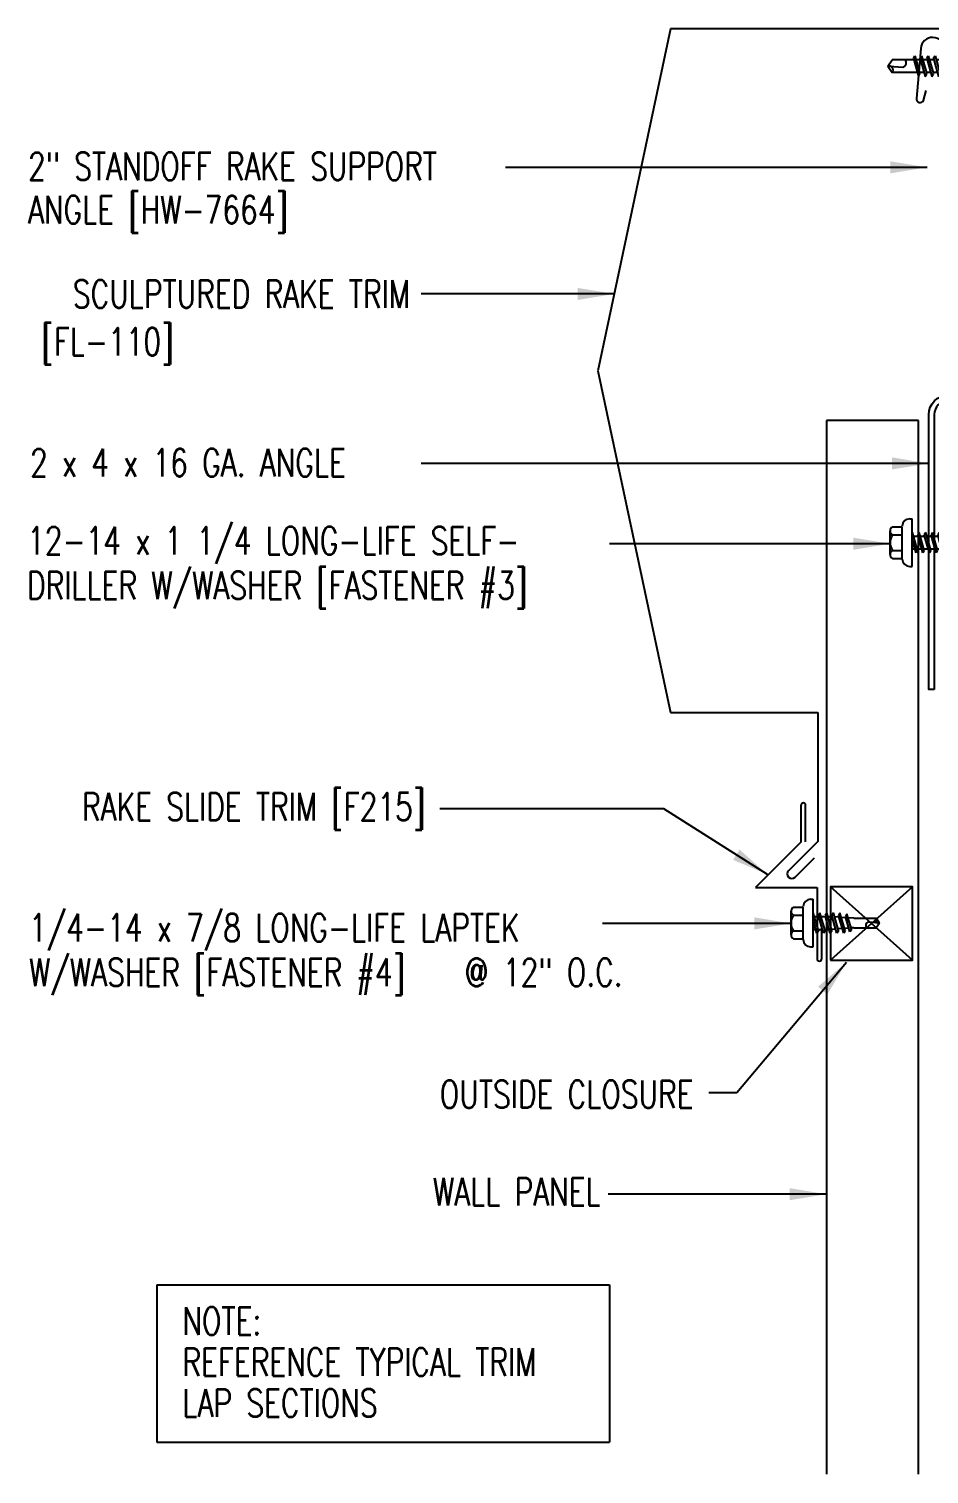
# Model space of a CAD drawing. Extents: x 9.1 to 39, y 12.5 to 38.2.
# Drawn here: x 9.15 to 21.38, y 12.54 to 32.18 of the extents above; entities that cross this region are included whole.
import ezdxf
from ezdxf.enums import TextEntityAlignment as Align

# ---------------------------------------------------------------- set-up
doc = ezdxf.new("R2010")
doc.units = 0
doc.header["$LTSCALE"] = 4
doc.header["$MEASUREMENT"] = 0
doc.layers.get('0').update_dxf_attribs({"linetype": 'CONTINUOUS'})
for name, color, linetype in [('CLO', 3, 'CONTINUOUS'), ('DIM', 2, 'CONTINUOUS'), ('FASTENER', 9, 'CONTINUOUS'), ('PANEL', 11, 'CONTINUOUS'), ('STLA', 10, 'CONTINUOUS'), ('TEXT', 2, 'CONTINUOUS'), ('TRIM', 6, 'CONTINUOUS')]:
    doc.layers.add(name, color=color, linetype=linetype)
doc.styles.add('TEXT1', font='ROMANS.shx', dxfattribs={"width": 0.75, "height": 0.375})
doc.dimstyles.new('DETAIL$7', dxfattribs={"dimscale": 4, "dimtxt": 0.09375, "dimasz": 0.125, "dimexe": 0.0625, "dimexo": 0.125, "dimgap": 0.0625, "dimtad": 1, "dimdec": 4, "dimzin": 3, "dimdsep": 46, "dimlunit": 4, "dimtxsty": 'TEXT1', "dimblk": 'ARCHTICK', "dimcen": 0.0625, "dimclrd": 7, "dimclre": 7, "dimclrt": 2, "dimadec": 0, "dimazin": 0, "dimtfac": 0.59375, "dimtdec": 4, "dimtmove": 2, "dimatfit": 3, "dimfxl": 0, "dimfrac": 2, "dimtolj": 1, "dimtzin": 3, "dimarcsym": 0})

# ---------------------------------------------------------------- blocks, each defined once
blk = doc.blocks.new('MB_DW4')
at = {"layer": 'FASTENER'}
for p, q in [((-0.217, 0.305), (-0.217, 0.171)), ((-0.163, 0.337), (0.159, 0.337)), ((-0.108, 0.305), (-0.108, 0.171)), ((0.105, 0.305), (0.105, 0.171)), ((0.214, 0.305), (0.214, 0.171)), ((-0.326, 0.071), (-0.326, 0.037)), ((-0.326, 0.037), (0.322, 0.037)), ((-0.226, 0.171), (0.214, 0.171)), ((-0.141, -0.014), (0.037, 0.037)), ((-0.105, -0.034), (0.137, 0.035)), ((-0.088, 0.037), (-0.088, 0.001)), ((-0.088, 0.037), (0.085, 0.037)), ((0.085, 0.037), (0.134, 0.037)), ((0.085, 0.02), (0.085, -0.041)), ((0.137, 0.035), (0.134, 0.037)), ((0.322, 0.071), (0.322, 0.037)), ((-0.105, -0.034), (-0.141, -0.014)), ((-0.141, -0.105), (0.102, -0.036)), ((-0.105, -0.125), (-0.141, -0.105)), ((-0.141, -0.196), (0.102, -0.127)), ((-0.105, -0.216), (-0.141, -0.196)), ((-0.105, -0.125), (0.137, -0.056)), ((-0.105, -0.216), (0.137, -0.147)), ((-0.088, -0.029), (-0.088, -0.09)), ((-0.088, -0.12), (-0.088, -0.181)), ((0.085, -0.071), (0.085, -0.131)), ((0.085, -0.162), (0.085, -0.211)), ((0.137, -0.056), (0.102, -0.036)), ((0.137, -0.147), (0.102, -0.127)), ((-0.141, -0.287), (0.102, -0.217)), ((-0.105, -0.307), (-0.141, -0.287)), ((-0.141, -0.378), (0.102, -0.308)), ((-0.105, -0.398), (-0.141, -0.378)), ((-0.105, -0.307), (0.137, -0.238)), ((-0.105, -0.398), (0.137, -0.328)), ((-0.084, -0.27), (-0.088, -0.211)), ((-0.078, -0.36), (-0.082, -0.3)), ((-0.071, -0.449), (-0.075, -0.389)), ((0.071, -0.408), (0.075, -0.346)), ((0.077, -0.315), (0.082, -0.253)), ((0.084, -0.223), (0.085, -0.211)), ((0.137, -0.238), (0.102, -0.217)), ((0.137, -0.328), (0.102, -0.308)), ((-0.122, -0.463), (0.089, -0.403)), ((-0.086, -0.483), (-0.122, -0.463)), ((-0.086, -0.483), (0.124, -0.423)), ((-0.066, -0.516), (-0.069, -0.478)), ((-0.066, -0.516), (-0.066, -0.82)), ((0.063, -0.515), (0.068, -0.439)), ((0.063, -0.516), (0.063, -0.82)), ((0.124, -0.423), (0.089, -0.403)), ((-0.003, -0.854), (0.009, -0.714)), ((-0.002, -0.866), (-0.066, -0.82)), ((-0.002, -0.866), (0.063, -0.82))]:
    blk.add_line(p, q, dxfattribs=at)
for centre, radius, start, end in [((-0.163, 0.274), 0.0628, 29.8754, 150.1246), ((-0.002, 0.141), 0.196, 56.9974, 123.0026), ((0.159, 0.274), 0.0628, 29.8754, 150.1246), ((-0.226, 0.071), 0.1, 90, 180), ((0.222, 0.071), 0.1, 0, 90), ((0.073, -0.516), 0.01, 175.9484, 180), ((-0.036, -0.723), 0.0461, 11.1445, 130.906), ((0.039, -0.855), 0.0422, 55.4585, 194.8454)]:
    blk.add_arc(centre, radius, start, end, dxfattribs=at)
blk = doc.blocks.new('FD-F4')
at = {"layer": 'TEXT', "style": 'TEXT1', "width": 0.75}
for s, p in [('1/4-14 x 7/8 LONG-LIFE LAPTEK', (0.0047, -0.0408)), ('W/WASHER [FASTENER #4]', (0.0047, -0.1926))]:
    blk.add_text(s, height=0.09375, dxfattribs=at).set_placement(p)
blk.add_attdef('(QUANTITY)', (1.4847, -0.1926), '', height=0.0938, dxfattribs=at)
blk = doc.blocks.new('MB_DW3')
at = {"layer": 'FASTENER'}
for p, q in [((-0.215, 0.305), (-0.215, 0.171)), ((-0.161, 0.337), (0.161, 0.337)), ((-0.107, 0.305), (-0.107, 0.171)), ((0.107, 0.305), (0.107, 0.171)), ((0.215, 0.305), (0.215, 0.171)), ((-0.324, 0.071), (-0.324, 0.037)), ((-0.324, 0.037), (0.324, 0.037)), ((-0.224, 0.171), (0.215, 0.171)), ((-0.139, -0.016), (0.046, 0.037)), ((-0.104, -0.036), (0.139, 0.033)), ((-0.086, 0.037), (0.086, 0.037)), ((-0.086, 0.037), (-0.086, -0.001)), ((0.086, 0.037), (0.133, 0.037)), ((0.086, 0.018), (0.086, -0.042)), ((0.139, 0.033), (0.133, 0.037)), ((0.324, 0.071), (0.324, 0.037)), ((-0.104, -0.036), (-0.139, -0.016)), ((-0.139, -0.107), (0.104, -0.038)), ((-0.104, -0.127), (-0.139, -0.107)), ((-0.139, -0.198), (0.104, -0.128)), ((-0.104, -0.127), (0.139, -0.058)), ((-0.104, -0.218), (0.139, -0.149)), ((-0.086, -0.031), (-0.086, -0.092)), ((-0.086, -0.122), (-0.086, -0.183)), ((0.086, -0.073), (0.086, -0.133)), ((0.086, -0.164), (0.086, -0.224)), ((0.139, -0.058), (0.104, -0.038)), ((0.139, -0.149), (0.104, -0.128)), ((-0.104, -0.218), (-0.139, -0.198)), ((-0.139, -0.289), (0.104, -0.219)), ((-0.104, -0.309), (-0.139, -0.289)), ((-0.139, -0.38), (0.104, -0.31)), ((-0.104, -0.4), (-0.139, -0.38)), ((-0.104, -0.309), (0.139, -0.239)), ((-0.104, -0.4), (0.139, -0.33)), ((-0.086, -0.213), (-0.086, -0.274)), ((-0.086, -0.304), (-0.086, -0.364)), ((0.086, -0.255), (0.086, -0.315)), ((0.086, -0.345), (0.086, -0.406)), ((0.139, -0.239), (0.104, -0.219)), ((0.139, -0.33), (0.104, -0.31)), ((-0.139, -0.47), (0.104, -0.401)), ((-0.104, -0.491), (-0.139, -0.47)), ((-0.139, -0.561), (0.104, -0.492)), ((-0.104, -0.581), (-0.139, -0.561)), ((-0.139, -0.652), (0.104, -0.583)), ((-0.104, -0.491), (0.139, -0.421)), ((-0.104, -0.581), (0.139, -0.512)), ((-0.086, -0.395), (-0.086, -0.455)), ((-0.086, -0.486), (-0.086, -0.546)), ((-0.086, -0.577), (-0.086, -0.637)), ((0.086, -0.436), (0.086, -0.497)), ((0.086, -0.527), (0.086, -0.588)), ((0.139, -0.421), (0.104, -0.401)), ((0.139, -0.512), (0.104, -0.492)), ((0.139, -0.603), (0.104, -0.583)), ((-0.104, -0.672), (-0.139, -0.652)), ((-0.139, -0.743), (0.104, -0.674)), ((-0.104, -0.763), (-0.139, -0.743)), ((-0.104, -0.672), (0.139, -0.603)), ((-0.104, -0.763), (0.139, -0.694)), ((-0.086, -0.667), (-0.086, -0.728)), ((-0.086, -0.758), (-0.086, -1.05)), ((0.086, -0.618), (0.086, -0.679)), ((0.086, -0.709), (0.086, -1.05)), ((0.139, -0.694), (0.104, -0.674)), ((-0.002, -1.095), (0.014, -0.909)), ((0, -1.111), (-0.086, -1.05)), ((0, -1.111), (0.086, -1.05))]:
    blk.add_line(p, q, dxfattribs=at)
for centre, radius, start, end in [((-0.161, 0.274), 0.0628, 29.8754, 150.1246), ((0, 0.141), 0.196, 56.9974, 123.0026), ((0.161, 0.274), 0.0628, 29.8754, 150.1246), ((-0.224, 0.071), 0.1, 90, 180), ((0.224, 0.071), 0.1, 0, 90), ((-0.046, -0.921), 0.0615, 11.1445, 130.906), ((0.054, -1.097), 0.0563, 55.4585, 194.8454)]:
    blk.add_arc(centre, radius, start, end, dxfattribs=at)
blk = doc.blocks.new('fz2')
at = {"layer": 'FASTENER'}
for p, q in [((-0.215, 0.305), (-0.215, 0.171)), ((-0.161, 0.337), (0.161, 0.337)), ((-0.107, 0.305), (-0.107, 0.171)), ((0.107, 0.305), (0.107, 0.171)), ((0.215, 0.305), (0.215, 0.171)), ((-0.324, 0.071), (-0.324, 0.037)), ((-0.324, 0.037), (0.324, 0.037)), ((-0.224, 0.171), (0.215, 0.171)), ((-0.139, -0.016), (0.046, 0.037)), ((-0.104, -0.036), (0.139, 0.033)), ((-0.086, 0.037), (0.086, 0.037)), ((-0.086, 0.037), (-0.086, -0.001)), ((0.086, 0.037), (0.133, 0.037)), ((0.086, 0.018), (0.086, -0.042)), ((0.139, 0.033), (0.133, 0.037)), ((0.324, 0.071), (0.324, 0.037)), ((-0.104, -0.036), (-0.139, -0.016)), ((-0.139, -0.107), (0.104, -0.038)), ((-0.104, -0.127), (-0.139, -0.107)), ((-0.139, -0.198), (0.104, -0.128)), ((-0.104, -0.127), (0.139, -0.058)), ((-0.104, -0.218), (0.139, -0.149)), ((-0.086, -0.031), (-0.086, -0.092)), ((-0.086, -0.122), (-0.086, -0.183)), ((0.086, -0.073), (0.086, -0.133)), ((0.086, -0.164), (0.086, -0.224)), ((0.139, -0.058), (0.104, -0.038)), ((0.139, -0.149), (0.104, -0.128)), ((-0.104, -0.218), (-0.139, -0.198)), ((-0.139, -0.289), (0.104, -0.219)), ((-0.104, -0.309), (-0.139, -0.289)), ((-0.139, -0.38), (0.104, -0.31)), ((-0.104, -0.4), (-0.139, -0.38)), ((-0.104, -0.309), (0.139, -0.239)), ((-0.104, -0.4), (0.139, -0.33)), ((-0.086, -0.213), (-0.086, -0.274)), ((-0.086, -0.304), (-0.086, -0.364)), ((0.086, -0.255), (0.086, -0.315)), ((0.086, -0.345), (0.086, -0.406)), ((0.139, -0.239), (0.104, -0.219)), ((0.139, -0.33), (0.104, -0.31)), ((-0.139, -0.47), (0.104, -0.401)), ((-0.104, -0.491), (-0.139, -0.47)), ((-0.139, -0.561), (0.104, -0.492)), ((-0.104, -0.581), (-0.139, -0.561)), ((-0.139, -0.652), (0.104, -0.583)), ((-0.104, -0.491), (0.139, -0.421)), ((-0.104, -0.581), (0.139, -0.512)), ((-0.086, -0.395), (-0.086, -0.455)), ((-0.086, -0.486), (-0.086, -0.546)), ((-0.086, -0.577), (-0.086, -0.637)), ((0.086, -0.436), (0.086, -0.497)), ((0.086, -0.527), (0.086, -0.588)), ((0.139, -0.421), (0.104, -0.401)), ((0.139, -0.512), (0.104, -0.492)), ((0.139, -0.603), (0.104, -0.583)), ((-0.104, -0.672), (-0.139, -0.652)), ((-0.139, -0.743), (0.104, -0.674)), ((-0.104, -0.763), (-0.139, -0.743)), ((-0.104, -0.672), (0.139, -0.603)), ((-0.104, -0.763), (0.139, -0.694)), ((-0.086, -0.667), (-0.086, -0.728)), ((-0.086, -0.758), (-0.086, -1.05)), ((0.086, -0.618), (0.086, -0.679)), ((0.086, -0.709), (0.086, -1.05)), ((0.139, -0.694), (0.104, -0.674)), ((-0.002, -1.095), (0.014, -0.909)), ((0, -1.111), (-0.086, -1.05)), ((0, -1.111), (0.086, -1.05))]:
    blk.add_line(p, q, dxfattribs=at)
for centre, radius, start, end in [((-0.161, 0.274), 0.0628, 29.8754, 150.1246), ((0, 0.141), 0.196, 56.9974, 123.0026), ((0.161, 0.274), 0.0628, 29.8754, 150.1246), ((-0.224, 0.071), 0.1, 90, 180), ((0.224, 0.071), 0.1, 0, 90), ((-0.046, -0.921), 0.0615, 11.1445, 130.906), ((0.054, -1.097), 0.0563, 55.4585, 194.8454)]:
    blk.add_arc(centre, radius, start, end, dxfattribs=at)
blk = doc.blocks.new('FD-F3')
at = {"layer": 'TEXT', "style": 'TEXT1', "width": 0.75}
for s, p in [('12-14 x 1 1/4 LONG-LIFE SELF-', (0.0047, -0.0408)), ('DRILLER W/WASHER [FASTENER #3]', (0.0047, -0.1926))]:
    blk.add_text(s, height=0.09375, dxfattribs=at).set_placement(p)
blk.add_attdef('(QUANTITY)', (0.0047, -0.3444), '', height=0.0938, dxfattribs=at)
blk = doc.blocks.new('A$C30686E82')
for p, q in [((-2.715, 0.761), (3.437, 0.761)), ((-2.715, 0.761), (-2.715, -1.379)), ((3.437, 0.761), (3.437, -1.379)), ((-2.715, -1.379), (3.437, -1.379))]:
    blk.add_line(p, q)
at = {"layer": 'TEXT', "style": 'TEXT1', "width": 0.75}
for s, p in [('NOTE:', (-2.368, 0.081)), ('REFERENCE TYPICAL TRIM', (-2.368, -0.477)), ('LAP SECTIONS', (-2.368, -1.035))]:
    blk.add_text(s, height=0.375, dxfattribs=at).set_placement(p)
blk = doc.blocks.new('_ArchTick')
at = {"color": 0, "linetype": 'ByBlock', "const_width": 0.15}
blk.add_lwpolyline([(-0.5, -0.5), (0.5, 0.5)], dxfattribs=at)

msp = doc.modelspace()

# ---------------------------------------------------------------- linework, layer by layer
at = {"layer": 'CLO'}
for p, q in [((21.15275, 20.52162), (20.03897, 19.52162)), ((21.15275, 19.52162), (20.03897, 20.52162))]:
    msp.add_line(p, q, dxfattribs=at)
msp.add_lwpolyline([(20.03897, 19.52162), (21.15275, 19.52162), (21.15275, 20.52162), (20.03897, 20.52162)], close=True, dxfattribs=at)
at = {"layer": 'PANEL'}
for p, q in [((21.26337, 31.91154), (21.20395, 31.23189)), ((21.30232, 31.20531), (21.33619, 31.34318)), ((21.23136, 26.86013), (19.98136, 26.86013)), ((19.98136, 26.86013), (19.98136, 12.53936)), ((21.23136, 12.53936), (21.23136, 26.86013))]:
    msp.add_line(p, q, dxfattribs=at)
for centre, radius, start, end in [((21.42485, 31.90237), 0.16173, 359.89106, 176.752334), ((21.25615, 31.22976), 0.05224, 177.66526, 332.093127)]:
    msp.add_arc(centre, radius, start, end, dxfattribs=at)
at = {"layer": 'STLA'}
msp.add_lwpolyline([(21.4474, 23.20078), (21.3727, 23.20078), (21.3727, 26.93858, -0.41421356), (21.6349, 27.20078), (23.3727, 27.20078), (23.3727, 27.12608), (21.6349, 27.12608, 0.41421356), (21.4474, 26.93858)], format="xyb", close=True, dxfattribs=at)
at = {"layer": 'TRIM'}
for p, q in [((17.86517, 32.17976), (16.87759, 27.53355)), ((21.92473, 32.17976), (17.86517, 32.17976)), ((16.87759, 27.53355), (17.86517, 22.88735)), ((17.86517, 22.88735), (19.86517, 22.88735)), ((19.86517, 22.88735), (19.86517, 21.13735)), ((19.63746, 21.13052), (19.63746, 21.63052)), ((19.69996, 21.13052), (19.69996, 21.63052)), ((19.63746, 21.13052), (19.01874, 20.5118)), ((19.86517, 21.13735), (19.46767, 20.73985)), ((19.55606, 20.65146), (19.81827, 20.91368)), ((19.01874, 20.5118), (19.85617, 20.5118)), ((19.85617, 20.5118), (19.85617, 19.543)), ((19.91867, 19.543), (19.91867, 19.976))]:
    msp.add_line(p, q, dxfattribs=at)
for centre, radius, start, end in [((19.66871, 21.62884), 0.03129, 3.064992, 176.935008), ((19.51186, 20.69566), 0.0625, 135, 315), ((19.88742, 19.543), 0.03125, 180, 0)]:
    msp.add_arc(centre, radius, start, end, dxfattribs=at)

# ---------------------------------------------------------------- block references
msp.add_blockref('A$C30686E82', (13.59948, 14.35229))
at = {"layer": 'FASTENER'}
for name, p, rotation in [('MB_DW3', (21.92763, 31.67267), 270), ('fz2', (21.18436, 25.19793), 90), ('MB_DW4', (19.83862, 20.03004), 90.00000000000001)]:
    msp.add_blockref(name, p, dxfattribs=dict(at, rotation=rotation))
at = {"layer": 'TEXT', "xscale": 4, "yscale": 4, "zscale": 4}
msp.add_blockref('FD-F3', (9.10158, 25.19908), dxfattribs=at)
msp.add_blockref('FD-F4', (9.12807, 19.94176), dxfattribs=at).add_auto_attribs({'(QUANTITY)': '@ 12" O.C.'})

# ---------------------------------------------------------------- texts
at = {"layer": 'TEXT', "style": 'TEXT1', "width": 0.75}
for s, p in [('2" STANDOFF RAKE SUPPORT', (9.13383, 30.12623)), ('ANGLE [HW-7664]', (9.13383, 29.53392)), ('2 x 4 x 16 GA. ANGLE', (9.16099, 26.09655))]:
    msp.add_text(s, height=0.375, dxfattribs=at).set_placement(p)
for s, p in [('SCULPTURED RAKE TRIM', (14.32354, 28.39044)), ('[FL-110]', (11.11165, 27.74238)), ('RAKE SLIDE TRIM [F215]', (14.53099, 21.4221)), ('OUTSIDE CLOSURE', (18.17586, 17.51476)), ('WALL PANEL', (16.91297, 16.18898))]:
    msp.add_text(s, height=0.375, dxfattribs=at).set_placement(p, align=Align.RIGHT)

# ---------------------------------------------------------------- leaders
at = {"layer": 'DIM'}
for points in [[(21.3493, 30.29835), (15.86411, 30.29835), (15.61972, 30.29835)], [(19.181, 20.68949), (17.77164, 21.58064), (14.72827, 21.58064)], [(19.50205, 20.02327), (17.67002, 20.02327), (16.94172, 20.02327)], [(20.25298, 19.49306), (18.76468, 17.71886), (18.38281, 17.71886)], [(19.98136, 16.34324), (18.14968, 16.34324), (17.01489, 16.34324)]]:
    msp.add_leader(points, dimstyle='DETAIL$7', override={"dimtad": 0}, dxfattribs=at)
for points in [[(17.10172, 28.57789), (15.25426, 28.57789), (14.47605, 28.57789)], [(21.3727, 26.27416), (15.95909, 26.27416), (14.47453, 26.27416)], [(20.84779, 25.18322), (18.38716, 25.18322), (17.03359, 25.18322)]]:
    msp.add_leader(points, dimstyle='DETAIL$7', dxfattribs=at)

doc.saveas('drawing.dxf')
